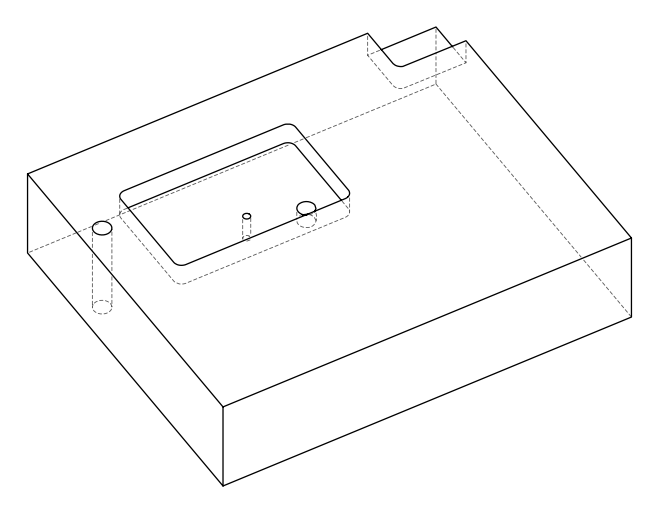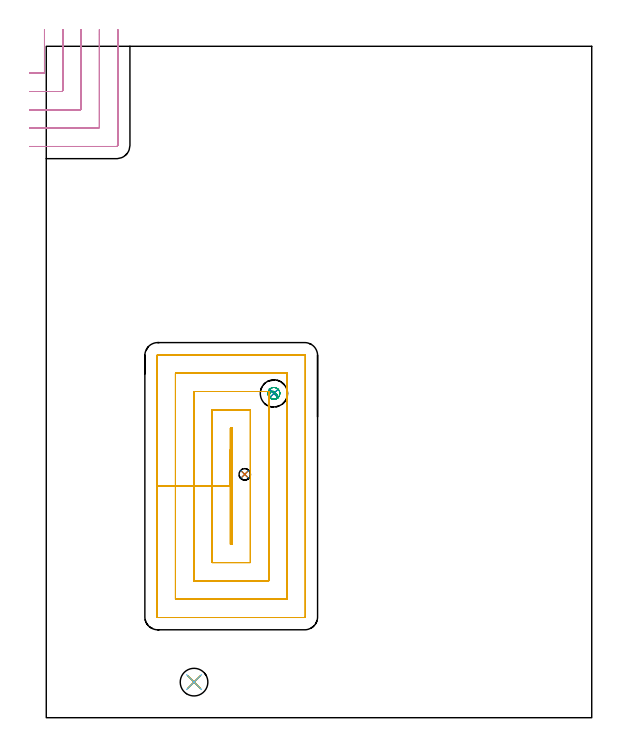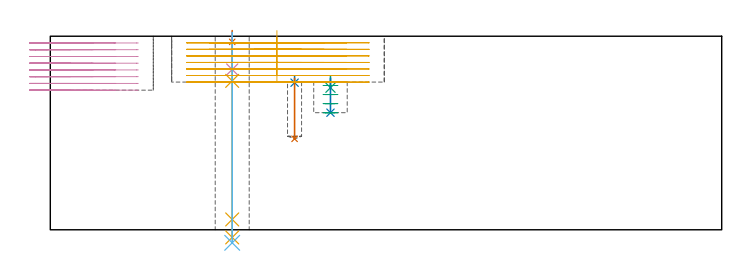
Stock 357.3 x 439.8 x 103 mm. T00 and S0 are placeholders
(PLAN: 11 operations, 7 tool changes, 35.6 min)
(1 SPOT_DRILL | STEP1HOLE | NXT0321_9005460120000 | 0.05 min | 184 mm3)
(2 SPOT_DRILL_1 | STEP1POCKET | NXT0321_9005460120000 | 0.03 min | 2629 mm3)
(3 SPOT_DRILL_2 | STEP1POCKET_1 | NXT0321_9005460120000 | 0.05 min | 2933 mm3)
(4 DRILL_BLIND_HOLE_INTO_CENTER | STEP1HOLE | NXT0301_089 | 0.08 min | 1593 mm3)
(5 GUN_DRILL_THROUGH_HOLE | STEP1HOLE | UGT0307_008 | 0.53 min | 8193 mm3)
(6 DRILL_TO_ENLARGE_THROUGH_HOLE | STEP1HOLE | UGT0301_250 | 0.45 min | 16481 mm3)
(7 DRILL_BLIND_HOLE_INTO_CENTER_1 | STEP1POCKET | NXT0301_046 | 0.14 min | 1305 mm3)
(8 DRILL_BLIND_HOLE_INTO_CENTER_2 | STEP1POCKET_1 | NXT0301_089 | 0.08 min | 1440 mm3)
(9 MILL_ROUGH_BLIND_HOLE_CONTOUR | STEP1POCKET_1 | NXT0201_013 | Spiral | 0.68 min | 5746 mm3)
(10 MILL_CORNER_NOTCH_RECTANGULAR | CORNER_NOTCH_RECTANGULAR | UGT0201_008 | Follow Part, ap 4, ae 75% | 7.83 min | 115276 mm3)
(11 MILL_RECTANGULAR_POCKET | POCKET_RECTANGULAR_STRAIGHT | UGT0201_008 | Follow Part, ap 4, ae 75% | 25.66 min | 508978 mm3)
(TOOL NXT0321_9005460120000 | NC Spot Drill, 142deg, 12mm, Carbide, Uncoated | D12 PA142 FL30 Z2)
(TOOL NXT0301_089 | Carbide Drill 11.8mm [860.1-1180-035A1-MM 2214] | D11.8 PA140 FL55 Z2)
(TOOL UGT0307_008 | Gun Drill 11 mm | D11 PA130 FL24 Z1)
(TOOL UGT0301_250 | Twist Drill 18.1 mm | D18.1 PA118 FL135 Z2)
(TOOL NXT0301_046 | Carbide Drill 7.5mm [860.1-0750-038A1-MM 2214] | D7.5 PA140 FL53 Z2)
(TOOL NXT0201_013 | ENDMILL 10mm | D10 FL30 Z4)
(TOOL UGT0201_008 | End Mill 16 mm | D16 FL32 Z4)
(OP 1 SPOT_DRILL)
G17 G21 G94 G90
T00 M6
G54
G17 G0 G90 X96.8 Y23.3 S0 M3
G43 Z113. H0
G94 G81 G98 Z100. F250. R106.
G80
M5
M2
(OP 2 SPOT_DRILL_1)
G17 G21 G94 G90
T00 M6
G54
G17 G0 G90 X130. Y159.4 S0 M3
G43 Z113. H0
G94 G81 G98 Z78.277 F250. R81.6
G80
M5
M2
(OP 3 SPOT_DRILL_2)
G17 G21 G94 G90
T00 M6
G54
G17 G0 G90 X149.1 Y212.4 S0 M3
G43 Z113. H0
G94 G81 G98 Z75.6 F250. R81.6
G80
M5
M2
(OP 4 DRILL_BLIND_HOLE_INTO_CENTER)
G17 G21 G94 G90
T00 M6
G54
G17 G0 G90 X96.8 Y23.3 S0 M3
G43 Z113. H1
G94 G81 G98 Z85.3 F250. R105.
G80
M5
M2
(OP 5 GUN_DRILL_THROUGH_HOLE)
G17 G21 G94 G90
T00 M6
G54
G17 G0 G90 X96.8 Y23.3 M8
G43 Z113. H0
Z98.841
S716 M3
G94 G1 Z79.237 F125. M26
G4 X.084
Z5.5 F250.
G4 X.084
Z-4.065 F125.
G4 X.084
M5
M9
G0 Z98.841
Z113.
M2
(OP 6 DRILL_TO_ENLARGE_THROUGH_HOLE)
G17 G21 G94 G90
T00 M6
G54
G17 G0 G90 X96.8 Y23.3 S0 M3
G43 Z113. H0
G94 G73 G98 Z-6.938 F250. Q15.705 R105.
G80
M5
M2
(OP 7 DRILL_BLIND_HOLE_INTO_CENTER_1)
G17 G21 G94 G90
T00 M6
G54
G17 G0 G90 X130. Y159.4 S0 M3
G43 Z113. H1
G94 G81 G98 Z48.4 F250. R80.6
G80
M5
M2
(OP 8 DRILL_BLIND_HOLE_INTO_CENTER_2)
G17 G21 G94 G90
T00 M6
G54
G17 G0 G90 X149.1 Y212.4 S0 M3
G43 Z113. H1
G94 G81 G98 Z62.3 F250. R80.6
G80
M5
M2
(OP 9 MILL_ROUGH_BLIND_HOLE_CONTOUR)
G17 G21 G94 G90
T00 M6
G54
G17 G0 G90 X149.1 Y212.4 S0 M3
G43 Z113. H0
Z76.775
G94 G3 X149.48 Y213.455 R0.596 F250.
X147.598 Y213.643 R1.696
X146.459 Y210.341 R2.571
X149.831 Y208.569 R3.058
X152.931 Y213.131 R3.9
X149.831 Y208.569 R-3.9
X151.381 Y210.85 R1.95
X149.1 Y212.4 R1.95
G0 Z71.95
G3 X149.48 Y213.455 R0.596
X147.598 Y213.643 R1.696
X146.459 Y210.341 R2.571
X149.831 Y208.569 R3.058
X152.931 Y213.131 R3.9
X149.831 Y208.569 R-3.9
X151.381 Y210.85 R1.95
X149.1 Y212.4 R1.95
G0 Z67.125
G3 X149.48 Y213.455 R0.596
X147.598 Y213.643 R1.696
X146.459 Y210.341 R2.571
X149.831 Y208.569 R3.058
X152.931 Y213.131 R3.9
X149.831 Y208.569 R-3.9
X151.381 Y210.85 R1.95
X149.1 Y212.4 R1.95
G0 Z62.3
G3 X149.48 Y213.455 R0.596
X147.598 Y213.643 R1.696
X146.459 Y210.341 R2.571
X149.831 Y208.569 R3.058
X152.931 Y213.131 R3.9
X149.831 Y208.569 R-3.9
X151.381 Y210.85 R1.95
X149.1 Y212.4 R1.95
G0 Z113.
M5
M2
(OP 10 MILL_CORNER_NOTCH_RECTANGULAR)
G17 G21 G94 G90
T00 M6
G54
G17 G0 G90 X-11. Y422.2 S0 M3
G43 Z113. H0
Z99.412
G94 G1 X-8. F250.
X-1.995 F500.
G3 X-1.2 Y422.995 R0.8
G1 Y447.709
Y450.709 F250.
G0 Z113.
X-11. Y410.2
Z99.412
G1 X-8.
X10.005 F500.
G3 X10.8 Y410.995 R0.8
G1 Y447.8
Y450.8 F250.
G0 Z113.
X-11. Y398.2
Z99.412
G1 X-8.
X22.005 F500.
G3 X22.8 Y398.995 R0.8
G1 Y447.8
Y450.8 F250.
G0 Z113.
X-11. Y386.2
Z99.412
G1 X-8.
X34.004 F500.
G3 X34.8 Y386.996 R0.8
G1 Y447.8
Y450.8 F250.
G0 Z113.
X-11. Y374.2
Z99.412
G1 X-8.
X46.004 F500.
G3 X46.8 Y374.996 R0.8
G1 Y447.8
Y450.8 F250.
G0 Z113.
X-11. Y422.2
Z95.825
G1 X-8.
X-1.995 F500.
G3 X-1.2 Y422.995 R0.8
G1 Y447.709
Y450.709 F250.
G0 Z113.
X-11. Y410.2
Z95.825
G1 X-8.
X10.005 F500.
G3 X10.8 Y410.995 R0.8
G1 Y447.8
Y450.8 F250.
G0 Z113.
X-11. Y398.2
Z95.825
G1 X-8.
X22.005 F500.
G3 X22.8 Y398.995 R0.8
G1 Y447.8
Y450.8 F250.
G0 Z113.
X-11. Y386.2
Z95.825
G1 X-8.
X34.004 F500.
G3 X34.8 Y386.996 R0.8
G1 Y447.8
Y450.8 F250.
G0 Z113.
X-11. Y374.2
Z95.825
G1 X-8.
X46.004 F500.
G3 X46.8 Y374.996 R0.8
G1 Y447.8
Y450.8 F250.
G0 Z113.
X-11. Y422.2
Z92.237
G1 X-8.
X-1.995 F500.
G3 X-1.2 Y422.995 R0.8
G1 Y447.709
Y450.709 F250.
G0 Z113.
X-11. Y410.2
Z92.237
G1 X-8.
X10.005 F500.
G3 X10.8 Y410.995 R0.8
G1 Y447.8
Y450.8 F250.
G0 Z113.
X-11. Y398.2
Z92.237
G1 X-8.
X22.005 F500.
G3 X22.8 Y398.995 R0.8
G1 Y447.8
Y450.8 F250.
G0 Z113.
X-11. Y386.2
Z92.237
G1 X-8.
X34.004 F500.
G3 X34.8 Y386.996 R0.8
G1 Y447.8
Y450.8 F250.
G0 Z113.
X-11. Y374.2
Z92.237
G1 X-8.
X46.004 F500.
G3 X46.8 Y374.996 R0.8
G1 Y447.8
Y450.8 F250.
G0 Z113.
X-11. Y422.2
Z88.65
G1 X-8.
X-1.995 F500.
G3 X-1.2 Y422.995 R0.8
G1 Y447.709
Y450.709 F250.
G0 Z113.
X-11. Y410.2
Z88.65
G1 X-8.
X10.005 F500.
G3 X10.8 Y410.995 R0.8
G1 Y447.8
Y450.8 F250.
G0 Z113.
X-11. Y398.2
Z88.65
G1 X-8.
X22.005 F500.
G3 X22.8 Y398.995 R0.8
G1 Y447.8
Y450.8 F250.
G0 Z113.
X-11. Y386.2
Z88.65
G1 X-8.
X34.004 F500.
G3 X34.8 Y386.996 R0.8
G1 Y447.8
Y450.8 F250.
G0 Z113.
X-11. Y374.2
Z88.65
G1 X-8.
X46.004 F500.
G3 X46.8 Y374.996 R0.8
G1 Y447.8
Y450.8 F250.
G0 Z113.
X-11. Y422.2
Z85.062
G1 X-8.
X-1.995 F500.
G3 X-1.2 Y422.995 R0.8
G1 Y447.709
Y450.709 F250.
G0 Z113.
X-11. Y410.2
Z85.062
G1 X-8.
X10.005 F500.
G3 X10.8 Y410.995 R0.8
G1 Y447.8
Y450.8 F250.
G0 Z113.
X-11. Y398.2
Z85.062
G1 X-8.
X22.005 F500.
G3 X22.8 Y398.995 R0.8
G1 Y447.8
Y450.8 F250.
G0 Z113.
X-11. Y386.2
Z85.062
G1 X-8.
X34.004 F500.
G3 X34.8 Y386.996 R0.8
G1 Y447.8
Y450.8 F250.
G0 Z113.
X-11. Y374.2
Z85.062
G1 X-8.
X46.004 F500.
G3 X46.8 Y374.996 R0.8
G1 Y447.8
Y450.8 F250.
G0 Z113.
X-11. Y422.2
Z81.475
G1 X-8.
X-1.995 F500.
G3 X-1.2 Y422.995 R0.8
G1 Y447.709
Y450.709 F250.
G0 Z113.
X-11. Y410.2
Z81.475
G1 X-8.
X10.005 F500.
G3 X10.8 Y410.995 R0.8
G1 Y447.8
Y450.8 F250.
G0 Z113.
X-11. Y398.2
Z81.475
G1 X-8.
X22.005 F500.
G3 X22.8 Y398.995 R0.8
G1 Y447.8
Y450.8 F250.
G0 Z113.
X-11. Y386.2
Z81.475
G1 X-8.
X34.004 F500.
G3 X34.8 Y386.996 R0.8
G1 Y447.8
Y450.8 F250.
G0 Z113.
X-11. Y374.2
Z81.475
G1 X-8.
X46.004 F500.
G3 X46.8 Y374.996 R0.8
G1 Y447.8
Y450.8 F250.
G0 Z113.
X-11. Y422.2
Z77.887
G1 X-8.
X-1.995 F500.
G3 X-1.2 Y422.995 R0.8
G1 Y447.709
Y450.709 F250.
G0 Z113.
X-11. Y410.2
Z77.887
G1 X-8.
X10.005 F500.
G3 X10.8 Y410.995 R0.8
G1 Y447.8
Y450.8 F250.
G0 Z113.
X-11. Y398.2
Z77.887
G1 X-8.
X22.005 F500.
G3 X22.8 Y398.995 R0.8
G1 Y447.8
Y450.8 F250.
G0 Z113.
X-11. Y386.2
Z77.887
G1 X-8.
X34.004 F500.
G3 X34.8 Y386.996 R0.8
G1 Y447.8
Y450.8 F250.
G0 Z113.
X-11. Y374.2
Z77.887
G1 X-8.
X46.004 F500.
G3 X46.8 Y374.996 R0.8
G1 Y447.8
Y450.8 F250.
G0 Z113.
X-11. Y422.2
Z74.3
G1 X-8.
X-1.995 F500.
G3 X-1.2 Y422.995 R0.8
G1 Y447.709
Y450.709 F250.
G0 Z113.
X-11. Y410.2
Z74.3
G1 X-8.
X10.005 F500.
G3 X10.8 Y410.995 R0.8
G1 Y447.8
Y450.8 F250.
G0 Z113.
X-11. Y398.2
Z74.3
G1 X-8.
X22.005 F500.
G3 X22.8 Y398.995 R0.8
G1 Y447.8
Y450.8 F250.
G0 Z113.
X-11. Y386.2
Z74.3
G1 X-8.
X34.004 F500.
G3 X34.8 Y386.996 R0.8
G1 Y447.8
Y450.8 F250.
G0 Z113.
X-11. Y374.2
Z74.3
G1 X-8.
X46.004 F500.
G3 X46.8 Y374.996 R0.8
G1 Y447.8
Y450.8 F250.
G0 Z113.
M5
M2
(OP 11 MILL_RECTANGULAR_POCKET)
G17 G21 G94 G90
T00 M6
G54
G17 G0 G90 X120.6 Y175.855 S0 M3
G43 Z113. H0
Z106.
G94 G1 Y151.65 Z99.514 F250.
Y113.6 F500.
X121.7
Y189.7
X120.6
Y151.65
X108.6
Y101.6
X133.7
Y201.7
X108.6
Y151.65
X96.6
Y89.6
X145.7
Y213.7
X96.6
Y151.65
X84.6
Y77.6
X157.7
Y225.7
X84.6
Y151.65
X72.6
Y66.
G3 X73. Y65.6 R0.4
G1 X169.3
G3 X169.7 Y66. R0.4
G1 Y237.3
G3 X169.3 Y237.7 R0.4
G1 X73.
G3 X72.6 Y237.3 R0.4
G1 Y151.65
Y150.65
G0 X120.6 Y175.855 Z102.514
G1 Y151.65 Z96.029 F250.
Y113.6 F500.
X121.7
Y189.7
X120.6
Y151.65
X108.6
Y101.6
X133.7
Y201.7
X108.6
Y151.65
X96.6
Y89.6
X145.7
Y213.7
X96.6
Y151.65
X84.6
Y77.6
X157.7
Y225.7
X84.6
Y151.65
X72.6
Y66.
G3 X73. Y65.6 R0.4
G1 X169.3
G3 X169.7 Y66. R0.4
G1 Y237.3
G3 X169.3 Y237.7 R0.4
G1 X73.
G3 X72.6 Y237.3 R0.4
G1 Y151.65
Y150.65
G0 X120.6 Y175.855 Z99.029
G1 Y151.65 Z92.543 F250.
Y113.6 F500.
X121.7
Y189.7
X120.6
Y151.65
X108.6
Y101.6
X133.7
Y201.7
X108.6
Y151.65
X96.6
Y89.6
X145.7
Y213.7
X96.6
Y151.65
X84.6
Y77.6
X157.7
Y225.7
X84.6
Y151.65
X72.6
Y66.
G3 X73. Y65.6 R0.4
G1 X169.3
G3 X169.7 Y66. R0.4
G1 Y237.3
G3 X169.3 Y237.7 R0.4
G1 X73.
G3 X72.6 Y237.3 R0.4
G1 Y151.65
Y150.65
G0 X120.6 Y175.855 Z95.543
G1 Y151.65 Z89.057 F250.
Y113.6 F500.
X121.7
Y189.7
X120.6
Y151.65
X108.6
Y101.6
X133.7
Y201.7
X108.6
Y151.65
X96.6
Y89.6
X145.7
Y213.7
X96.6
Y151.65
X84.6
Y77.6
X157.7
Y225.7
X84.6
Y151.65
X72.6
Y66.
G3 X73. Y65.6 R0.4
G1 X169.3
G3 X169.7 Y66. R0.4
G1 Y237.3
G3 X169.3 Y237.7 R0.4
G1 X73.
G3 X72.6 Y237.3 R0.4
G1 Y151.65
Y150.65
G0 X120.6 Y175.855 Z92.057
G1 Y151.65 Z85.571 F250.
Y113.6 F500.
X121.7
Y189.7
X120.6
Y151.65
X108.6
Y101.6
X133.7
Y201.7
X108.6
Y151.65
X96.6
Y89.6
X145.7
Y213.7
X96.6
Y151.65
X84.6
Y77.6
X157.7
Y225.7
X84.6
Y151.65
X72.6
Y66.
G3 X73. Y65.6 R0.4
G1 X169.3
G3 X169.7 Y66. R0.4
G1 Y237.3
G3 X169.3 Y237.7 R0.4
G1 X73.
G3 X72.6 Y237.3 R0.4
G1 Y151.65
Y150.65
G0 X120.6 Y175.855 Z88.571
G1 Y151.65 Z82.086 F250.
Y113.6 F500.
X121.7
Y189.7
X120.6
Y151.65
X108.6
Y101.6
X133.7
Y201.7
X108.6
Y151.65
X96.6
Y89.6
X145.7
Y213.7
X96.6
Y151.65
X84.6
Y77.6
X157.7
Y225.7
X84.6
Y151.65
X72.6
Y66.
G3 X73. Y65.6 R0.4
G1 X169.3
G3 X169.7 Y66. R0.4
G1 Y237.3
G3 X169.3 Y237.7 R0.4
G1 X73.
G3 X72.6 Y237.3 R0.4
G1 Y151.65
Y150.65
G0 X120.6 Y175.855 Z85.086
G1 Y151.65 Z78.6 F250.
Y113.6 F500.
X121.7
Y189.7
X120.6
Y151.65
X108.6
Y101.6
X133.7
Y201.7
X108.6
Y151.65
X96.6
Y89.6
X145.7
Y213.7
X96.6
Y151.65
X84.6
Y77.6
X157.7
Y225.7
X84.6
Y151.65
X72.6
Y66.
G3 X73. Y65.6 R0.4
G1 X169.3
G3 X169.7 Y66. R0.4
G1 Y237.3
G3 X169.3 Y237.7 R0.4
G1 X73.
G3 X72.6 Y237.3 R0.4
G1 Y151.65
Y150.65
G0 Z113.
M5
M2
